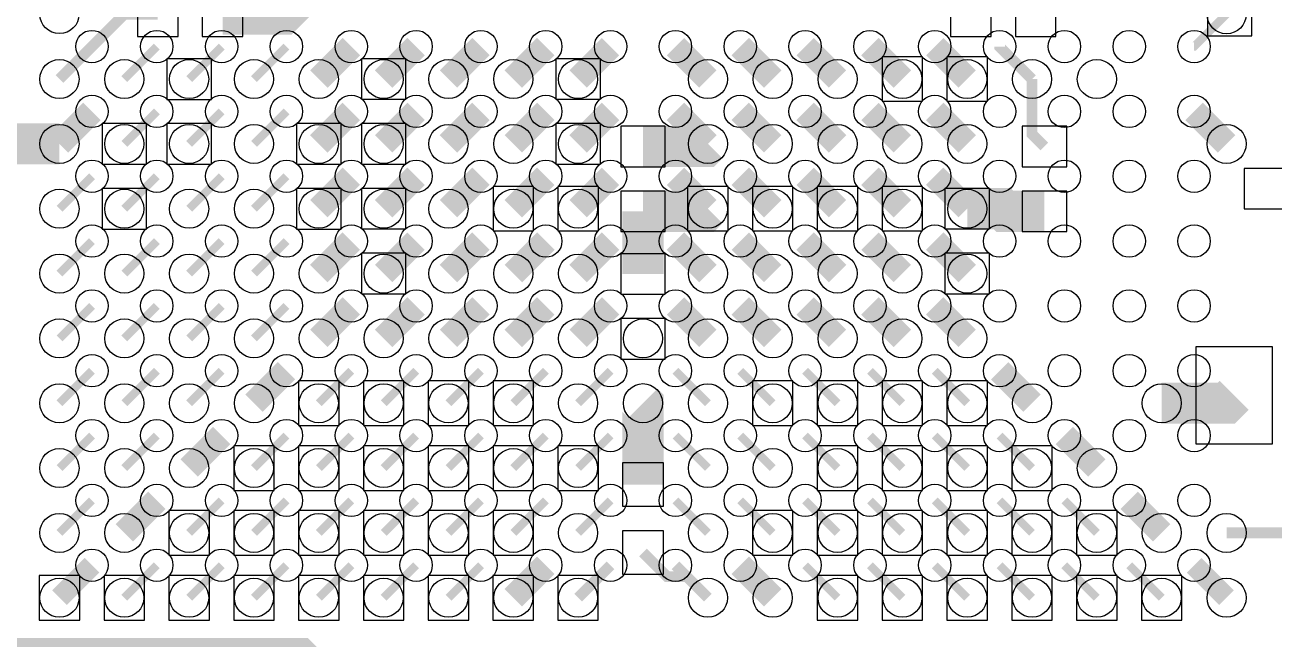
# Model space of a CAD drawing. Extents: x 10 to 3390, y -1467 to 2140.
# Drawn here: x 2210 to 2817, y 701 to 1000 of the extents above; entities that cross this region are included whole.
import ezdxf

# ---------------------------------------------------------------- set-up
doc = ezdxf.new("R2010")
doc.units = 0
for name, color, linetype in [('ETCH_BOTTOM', 6, 'CONTINUOUS'), ('ETCH_TOP', 150, 'CONTINUOUS'), ('PAD_BOTTOM', 254, 'CONTINUOUS'), ('PAD_TOP', 254, 'CONTINUOUS')]:
    doc.layers.add(name, color=color, linetype=linetype)

msp = doc.modelspace()

# ---------------------------------------------------------------- linework, layer by layer
at = {"layer": 'ETCH_BOTTOM'}
for points, const_width in [([(2305.75, 1005), (2335, 1005), (2352.49, 1022.49), (2352.49, 1036.53)], 20), ([(2667.51, 1036.53), (2667.51, 1021.74), (2669.25, 1020), (2669.25, 1005)], 20), ([(2274.25, 1005), (2258.03, 1005), (2226.5, 973.47)], 5.25), ([(2699, 973.47), (2699, 946.75), (2705, 940.75)], 5.25), ([(2226.5, 941.98), (2188.48, 941.98), (2175, 928.5)], 20), ([(2510, 940.75), (2540.3, 940.75), (2541.53, 941.98)], 20), ([(2510, 909.25), (2540.3, 909.25), (2541.53, 910.48)], 20), ([(2510, 909.25), (2510, 878.75)], 20), ([(2705, 909.25), (2685.75, 909.25), (2684.5, 910.5), (2667.5, 910.5)], 20), ([(2510, 776.5), (2510, 815.97), (2509.97, 816)], 20), ([(2762.01, 815.99), (2793.35, 815.99), (2797.2, 819.84)], 20), ([(2793.5, 753), (2912, 753), (2980, 685), (3143, 685), (3170, 712)], 5.25), ([(2541.53, 721.5), (2531.28, 731.75), (2521.75, 731.75), (2510, 743.5)], 5.25)]:
    msp.add_lwpolyline(points, dxfattribs=dict(at, const_width=const_width))
at = {"layer": 'ETCH_TOP'}
for points, const_width in [([(2720, 660), (2375, 660), (2343, 692), (2182.5, 692), (2169.5, 705), (2169.5, 844.5), (2185, 860), (2185, 910), (2160, 935), (2100, 935), (2055, 980), (2055, 1016.04), (2055.49, 1016.53)], 20), ([(2777.72, 989.25), (2777.78, 989.25), (2793.5, 1004.97)], 4), ([(2368.27, 989.25), (2352.49, 973.47)], 12), ([(2399.76, 989.25), (2383.98, 973.47)], 12), ([(2431.26, 989.25), (2415.48, 973.47)], 12), ([(2462.76, 989.25), (2446.98, 973.47)], 12), ([(2494.25, 989.25), (2478.47, 973.47)], 12), ([(2525.75, 989.25), (2541.53, 973.47)], 12), ([(2557.24, 989.25), (2573.02, 973.47)], 12), ([(2588.74, 989.25), (2604.52, 973.47)], 12), ([(2620.24, 989.25), (2636.02, 973.47)], 12), ([(2651.73, 989.25), (2667.51, 973.47)], 12), ([(2226.5, 973.47), (2242.28, 989.25)], 5.25), ([(2273.78, 989.25), (2258, 973.47)], 4), ([(2305.28, 989.25), (2289.5, 973.47)], 4), ([(2336.77, 989.25), (2320.99, 973.47)], 4), ([(2683.23, 989.25), (2683.23, 989.24), (2699, 973.47)], 5.25), ([(2242.28, 957.76), (2226.5, 941.98)], 12), ([(2273.78, 957.76), (2258, 941.98)], 4), ([(2305.28, 957.76), (2289.5, 941.98)], 4), ([(2336.77, 957.76), (2320.99, 941.98)], 4), ([(2368.27, 957.76), (2352.49, 941.98)], 12), ([(2399.76, 957.76), (2383.98, 941.98)], 12), ([(2431.26, 957.76), (2415.48, 941.98)], 12), ([(2462.76, 957.76), (2446.98, 941.98)], 12), ([(2494.25, 957.76), (2478.47, 941.98)], 12), ([(2525.75, 957.76), (2541.53, 941.98)], 12), ([(2557.24, 957.76), (2573.02, 941.98)], 12), ([(2588.74, 957.76), (2604.52, 941.98)], 12), ([(2620.24, 957.76), (2636.02, 941.98)], 12), ([(2651.73, 957.76), (2667.51, 941.98)], 12), ([(2777.72, 957.76), (2793.5, 941.98)], 12), ([(2368.27, 926.26), (2352.49, 910.48)], 12), ([(2399.76, 926.26), (2383.98, 910.48)], 12), ([(2431.26, 926.26), (2415.48, 910.48)], 12), ([(2462.76, 926.26), (2446.98, 910.48)], 12), ([(2494.25, 926.26), (2478.47, 910.48)], 12), ([(2525.75, 926.26), (2541.53, 910.48)], 12), ([(2557.24, 926.26), (2573.02, 910.48)], 12), ([(2588.74, 926.26), (2604.52, 910.48)], 12), ([(2620.24, 926.26), (2636.02, 910.48)], 12), ([(2651.73, 926.26), (2667.51, 910.48)], 12), ([(2242.28, 926.26), (2226.5, 910.48)], 4), ([(2273.78, 926.26), (2258, 910.48)], 4), ([(2305.28, 926.26), (2289.5, 910.48)], 4), ([(2336.77, 926.26), (2320.99, 910.48)], 4), ([(2368.27, 894.76), (2352.49, 878.98)], 12), ([(2399.76, 894.76), (2383.98, 878.98)], 12), ([(2431.26, 894.76), (2415.48, 878.98)], 12), ([(2462.76, 894.76), (2446.98, 878.98)], 12), ([(2494.25, 894.76), (2478.47, 878.98)], 12), ([(2525.75, 894.76), (2541.53, 878.98)], 12), ([(2557.24, 894.76), (2573.02, 878.98)], 12), ([(2588.74, 894.76), (2604.52, 878.98)], 12), ([(2620.24, 894.76), (2636.02, 878.98)], 12), ([(2651.73, 894.76), (2667.51, 878.98)], 12), ([(2242.28, 894.76), (2226.5, 878.98)], 4), ([(2273.78, 894.76), (2258, 878.98)], 4), ([(2305.28, 894.76), (2289.5, 878.98)], 4), ([(2336.77, 894.76), (2320.99, 878.98)], 4), ([(2368.27, 863.27), (2352.49, 847.49)], 12), ([(2399.76, 863.27), (2383.98, 847.49)], 12), ([(2431.26, 863.27), (2415.48, 847.49)], 12), ([(2462.76, 863.27), (2446.98, 847.49)], 12), ([(2494.25, 863.27), (2478.47, 847.49)], 12), ([(2525.75, 863.27), (2541.53, 847.49)], 12), ([(2557.24, 863.27), (2573.02, 847.49)], 12), ([(2588.74, 863.27), (2604.52, 847.49)], 12), ([(2620.24, 863.27), (2636.02, 847.49)], 12), ([(2651.73, 863.27), (2667.51, 847.49)], 12), ([(2242.28, 863.27), (2226.5, 847.49)], 4), ([(2273.78, 863.27), (2258, 847.49)], 4), ([(2305.28, 863.27), (2289.5, 847.49)], 4), ([(2336.77, 863.27), (2320.99, 847.49)], 4), ([(2336.77, 831.77), (2320.99, 815.99)], 12), ([(2683.23, 831.77), (2699.01, 815.99)], 12), ([(2242.28, 831.77), (2226.5, 815.99)], 4), ([(2273.78, 831.77), (2258, 815.99)], 4), ([(2305.28, 831.77), (2289.5, 815.99)], 4), ([(2368.27, 831.77), (2352.49, 815.99)], 4), ([(2399.76, 831.77), (2383.98, 815.99)], 4), ([(2431.26, 831.77), (2415.48, 815.99)], 4), ([(2462.76, 831.77), (2446.98, 815.99)], 4), ([(2494.25, 831.77), (2478.47, 815.99)], 4), ([(2525.75, 831.77), (2541.53, 815.99)], 4), ([(2557.24, 831.77), (2573.02, 815.99)], 4), ([(2588.74, 831.77), (2604.52, 815.99)], 4), ([(2620.24, 831.77), (2636.02, 815.99)], 4), ([(2651.73, 831.77), (2667.51, 815.99)], 4), ([(2242.28, 800.28), (2226.5, 784.5)], 4), ([(2273.78, 800.28), (2258, 784.5)], 4), ([(2305.28, 800.28), (2289.5, 784.5)], 12), ([(2336.77, 800.28), (2320.99, 784.5)], 4), ([(2368.27, 800.28), (2352.49, 784.5)], 4), ([(2399.76, 800.28), (2383.98, 784.5)], 4), ([(2431.26, 800.28), (2415.48, 784.5)], 4), ([(2462.76, 800.28), (2446.98, 784.5)], 4), ([(2494.25, 800.28), (2478.47, 784.5)], 4), ([(2525.75, 800.28), (2541.53, 784.5)], 4), ([(2557.24, 800.28), (2573.02, 784.5)], 4), ([(2588.74, 800.28), (2604.52, 784.5)], 4), ([(2620.24, 800.28), (2636.02, 784.5)], 4), ([(2651.73, 800.28), (2667.51, 784.5)], 4), ([(2683.23, 800.28), (2699.01, 784.5)], 4), ([(2714.72, 800.28), (2730.5, 784.5)], 12), ([(2242.28, 768.78), (2226.5, 753)], 4), ([(2273.78, 768.78), (2258, 753)], 12), ([(2305.28, 768.78), (2289.5, 753)], 4), ([(2336.77, 768.78), (2320.99, 753)], 4), ([(2368.27, 768.78), (2352.49, 753)], 4), ([(2399.76, 768.78), (2383.98, 753)], 4), ([(2431.26, 768.78), (2415.48, 753)], 4), ([(2462.76, 768.78), (2446.98, 753)], 4), ([(2494.25, 768.78), (2478.47, 753)], 4), ([(2525.75, 768.78), (2541.53, 753)], 4), ([(2557.24, 768.78), (2573.02, 753)], 4), ([(2588.74, 768.78), (2604.52, 753)], 4), ([(2620.24, 768.78), (2636.02, 753)], 4), ([(2651.73, 768.78), (2667.51, 753)], 4), ([(2683.23, 768.78), (2699.01, 753)], 4), ([(2714.72, 768.78), (2730.5, 753)], 4), ([(2746.22, 768.78), (2762, 753)], 12), ([(2242.28, 737.28), (2226.5, 721.5)], 10), ([(2462.76, 737.28), (2446.98, 721.5)], 12), ([(2557.24, 737.28), (2573.02, 721.5)], 12), ([(2777.72, 737.28), (2793.5, 721.5)], 10), ([(2273.78, 737.28), (2258, 721.5)], 4), ([(2305.28, 737.28), (2289.5, 721.5)], 4), ([(2336.77, 737.28), (2320.99, 721.5)], 4), ([(2368.27, 737.28), (2352.49, 721.5)], 4), ([(2399.76, 737.28), (2383.98, 721.5)], 4), ([(2431.26, 737.28), (2415.48, 721.5)], 4), ([(2494.25, 737.28), (2478.47, 721.5)], 5.25), ([(2525.75, 737.28), (2541.53, 721.5)], 5.25), ([(2588.74, 737.28), (2604.52, 721.5)], 4), ([(2620.24, 737.28), (2636.02, 721.5)], 4), ([(2651.73, 737.28), (2667.51, 721.5)], 4), ([(2683.23, 737.28), (2699.01, 721.5)], 4), ([(2714.72, 737.28), (2730.5, 721.5)], 4), ([(2746.22, 737.28), (2762, 721.5)], 4)]:
    msp.add_lwpolyline(points, dxfattribs=dict(at, const_width=const_width))
at = {"layer": 'PAD_BOTTOM'}
for points in [[(2284.1, 994.17), (2284.1, 1015.82), (2264.41, 1015.82), (2264.41, 994.17)], [(2315.6, 994.17), (2315.6, 1015.82), (2295.91, 1015.82), (2295.91, 994.17)], [(2679.1, 994.17), (2679.1, 1015.82), (2659.41, 1015.82), (2659.41, 994.17)], [(2710.6, 994.17), (2710.6, 1015.82), (2690.91, 1015.82), (2690.91, 994.17)], [(2784.175, 994.405), (2805.825, 994.405), (2805.825, 1014.095), (2784.175, 1014.095)], [(2300.325, 983.315), (2278.675, 983.315), (2278.675, 963.625), (2300.325, 963.625)], [(2394.825, 983.345), (2373.175, 983.345), (2373.175, 963.655), (2394.825, 963.655)], [(2467.675, 963.655), (2489.325, 963.655), (2489.325, 983.345), (2467.675, 983.345)], [(2645.85, 962.67), (2645.85, 984.32), (2626.16, 984.32), (2626.16, 962.67)], [(2677.35, 962.67), (2677.35, 984.32), (2657.66, 984.32), (2657.66, 962.67)], [(2268.825, 951.825), (2247.175, 951.825), (2247.175, 932.135), (2268.825, 932.135)], [(2300.325, 951.815), (2278.675, 951.815), (2278.675, 932.125), (2300.325, 932.125)], [(2363.315, 951.825), (2341.665, 951.825), (2341.665, 932.135), (2363.315, 932.135)], [(2394.825, 951.845), (2373.175, 951.845), (2373.175, 932.155), (2394.825, 932.155)], [(2467.675, 932.155), (2489.325, 932.155), (2489.325, 951.845), (2467.675, 951.845)], [(2499.175, 930.905), (2520.825, 930.905), (2520.825, 950.595), (2499.175, 950.595)], [(2715.825, 950.595), (2694.175, 950.595), (2694.175, 930.905), (2715.825, 930.905)], [(2837.555, 930.085), (2802.125, 930.085), (2802.125, 910.395), (2837.555, 910.395)], [(2268.825, 920.325), (2247.175, 920.325), (2247.175, 900.635), (2268.825, 900.635)], [(2363.315, 920.325), (2341.665, 920.325), (2341.665, 900.635), (2363.315, 900.635)], [(2394.825, 920.345), (2373.175, 920.345), (2373.175, 900.655), (2394.825, 900.655)], [(2437.155, 921.325), (2437.155, 899.675), (2456.845, 899.675), (2456.845, 921.325)], [(2468.655, 921.325), (2468.655, 899.675), (2488.345, 899.675), (2488.345, 921.325)], [(2499.175, 899.405), (2520.825, 899.405), (2520.825, 919.095), (2499.175, 919.095)], [(2531.655, 921.325), (2531.655, 899.675), (2551.345, 899.675), (2551.345, 921.325)], [(2563.155, 921.325), (2563.155, 899.675), (2582.845, 899.675), (2582.845, 921.325)], [(2594.655, 921.325), (2594.655, 899.675), (2614.345, 899.675), (2614.345, 921.325)], [(2626.155, 921.325), (2626.155, 899.675), (2645.845, 899.675), (2645.845, 921.325)], [(2678.325, 920.345), (2656.675, 920.345), (2656.675, 900.655), (2678.325, 900.655)], [(2715.825, 919.095), (2694.175, 919.095), (2694.175, 899.405), (2715.825, 899.405)], [(2394.825, 888.845), (2373.175, 888.845), (2373.175, 869.155), (2394.825, 869.155)], [(2499.175, 868.905), (2520.825, 868.905), (2520.825, 888.595), (2499.175, 888.595)], [(2678.325, 888.845), (2656.675, 888.845), (2656.675, 869.155), (2678.325, 869.155)], [(2499.175, 837.405), (2520.825, 837.405), (2520.825, 857.095), (2499.175, 857.095)], [(2815.9, 796.22), (2815.9, 843.46), (2778.5, 843.46), (2778.5, 796.22)], [(2342.645, 826.815), (2342.645, 805.165), (2362.335, 805.165), (2362.335, 826.815)], [(2374.145, 826.815), (2374.145, 805.165), (2393.835, 805.165), (2393.835, 826.815)], [(2405.635, 826.815), (2405.635, 805.165), (2425.325, 805.165), (2425.325, 826.815)], [(2437.135, 826.815), (2437.135, 805.165), (2456.825, 805.165), (2456.825, 826.815)], [(2563.155, 826.825), (2563.155, 805.175), (2582.845, 805.175), (2582.845, 826.825)], [(2594.655, 826.825), (2594.655, 805.175), (2614.345, 805.175), (2614.345, 826.825)], [(2626.155, 826.825), (2626.155, 805.175), (2645.845, 805.175), (2645.845, 826.825)], [(2657.655, 826.825), (2657.655, 805.175), (2677.345, 805.175), (2677.345, 826.825)], [(2311.145, 795.325), (2311.145, 773.675), (2330.835, 773.675), (2330.835, 795.325)], [(2342.645, 795.325), (2342.645, 773.675), (2362.335, 773.675), (2362.335, 795.325)], [(2374.135, 795.325), (2374.135, 773.675), (2393.825, 773.675), (2393.825, 795.325)], [(2405.635, 795.325), (2405.635, 773.675), (2425.325, 773.675), (2425.325, 795.325)], [(2437.155, 795.325), (2437.155, 773.675), (2456.845, 773.675), (2456.845, 795.325)], [(2468.655, 795.325), (2468.655, 773.675), (2488.345, 773.675), (2488.345, 795.325)], [(2594.655, 795.325), (2594.655, 773.675), (2614.345, 773.675), (2614.345, 795.325)], [(2626.155, 795.325), (2626.155, 773.675), (2645.845, 773.675), (2645.845, 795.325)], [(2657.655, 795.325), (2657.655, 773.675), (2677.345, 773.675), (2677.345, 795.325)], [(2689.155, 795.325), (2689.155, 773.675), (2708.845, 773.675), (2708.845, 795.325)], [(2520, 766), (2520, 787), (2500, 787), (2500, 766)], [(2279.655, 763.825), (2279.655, 742.175), (2299.345, 742.175), (2299.345, 763.825)], [(2311.155, 763.825), (2311.155, 742.175), (2330.845, 742.175), (2330.845, 763.825)], [(2342.645, 763.825), (2342.645, 742.175), (2362.335, 742.175), (2362.335, 763.825)], [(2374.145, 763.825), (2374.145, 742.175), (2393.835, 742.175), (2393.835, 763.825)], [(2405.655, 763.825), (2405.655, 742.175), (2425.345, 742.175), (2425.345, 763.825)], [(2437.155, 763.825), (2437.155, 742.175), (2456.845, 742.175), (2456.845, 763.825)], [(2563.155, 763.825), (2563.155, 742.175), (2582.845, 742.175), (2582.845, 763.825)], [(2594.655, 763.825), (2594.655, 742.175), (2614.345, 742.175), (2614.345, 763.825)], [(2626.155, 763.825), (2626.155, 742.175), (2645.845, 742.175), (2645.845, 763.825)], [(2657.655, 763.825), (2657.655, 742.175), (2677.345, 742.175), (2677.345, 763.825)], [(2689.155, 763.825), (2689.155, 742.175), (2708.845, 742.175), (2708.845, 763.825)], [(2720.655, 763.825), (2720.655, 742.175), (2740.345, 742.175), (2740.345, 763.825)], [(2520, 733), (2520, 754), (2500, 754), (2500, 733)], [(2236.4, 710.67), (2236.4, 732.32), (2216.71, 732.32), (2216.71, 710.67)], [(2248.155, 732.325), (2248.155, 710.675), (2267.845, 710.675), (2267.845, 732.325)], [(2279.655, 732.325), (2279.655, 710.675), (2299.345, 710.675), (2299.345, 732.325)], [(2311.145, 732.325), (2311.145, 710.675), (2330.835, 710.675), (2330.835, 732.325)], [(2342.645, 732.325), (2342.645, 710.675), (2362.335, 710.675), (2362.335, 732.325)], [(2374.135, 732.325), (2374.135, 710.675), (2393.825, 710.675), (2393.825, 732.325)], [(2405.635, 732.325), (2405.635, 710.675), (2425.325, 710.675), (2425.325, 732.325)], [(2437.105, 732.325), (2437.105, 710.675), (2456.795, 710.675), (2456.795, 732.325)], [(2468.605, 732.325), (2468.605, 710.675), (2488.295, 710.675), (2488.295, 732.325)], [(2594.655, 732.325), (2594.655, 710.675), (2614.345, 710.675), (2614.345, 732.325)], [(2626.155, 732.325), (2626.155, 710.675), (2645.845, 710.675), (2645.845, 732.325)], [(2657.655, 732.325), (2657.655, 710.675), (2677.345, 710.675), (2677.345, 732.325)], [(2689.155, 732.325), (2689.155, 710.675), (2708.845, 710.675), (2708.845, 732.325)], [(2720.655, 732.325), (2720.655, 710.675), (2740.345, 710.675), (2740.345, 732.325)], [(2752.155, 732.325), (2752.155, 710.675), (2771.845, 710.675), (2771.845, 732.325)]]:
    msp.add_lwpolyline(points, close=True, dxfattribs=at)
for centre in [(2226.5, 1005.04), (2793.5, 1004.97), (2226.5, 973.47), (2258, 973.47), (2289.5, 973.47), (2320.99, 973.47), (2352.49, 973.47), (2383.98, 973.47), (2415.48, 973.47), (2446.98, 973.47), (2478.47, 973.47), (2541.53, 973.47), (2573.02, 973.47), (2604.52, 973.47), (2636.02, 973.47), (2667.51, 973.47), (2699, 973.47), (2730.5, 973.47), (2226.5, 941.98), (2258, 941.98), (2289.5, 941.98), (2320.99, 941.98), (2352.49, 941.98), (2383.98, 941.98), (2415.48, 941.98), (2446.98, 941.98), (2478.47, 941.98), (2541.53, 941.98), (2573.02, 941.98), (2604.52, 941.98), (2636.02, 941.98), (2667.51, 941.98), (2793.5, 941.98), (2226.5, 910.48), (2258, 910.48), (2289.5, 910.48), (2320.99, 910.48), (2352.49, 910.48), (2383.98, 910.48), (2415.48, 910.48), (2446.98, 910.48), (2478.47, 910.48), (2541.53, 910.48), (2573.02, 910.48), (2604.52, 910.48), (2636.02, 910.48), (2667.51, 910.48), (2226.5, 878.98), (2258, 878.98), (2289.5, 878.98), (2320.99, 878.98), (2352.49, 878.98), (2383.98, 878.98), (2415.48, 878.98), (2446.98, 878.98), (2478.47, 878.98), (2541.53, 878.98), (2573.02, 878.98), (2604.52, 878.98), (2636.02, 878.98), (2667.51, 878.98), (2226.5, 847.49), (2258, 847.49), (2289.5, 847.49), (2320.99, 847.49), (2352.49, 847.49), (2383.98, 847.49), (2415.48, 847.49), (2446.98, 847.49), (2478.47, 847.49), (2509.97, 847.49), (2541.53, 847.49), (2573.02, 847.49), (2604.52, 847.49), (2636.02, 847.49), (2667.51, 847.49), (2226.5, 815.99), (2258, 815.99), (2289.5, 815.99), (2320.99, 815.99), (2352.49, 815.99), (2383.98, 815.99), (2415.48, 815.99), (2446.98, 815.99), (2478.47, 815.99), (2509.97, 816), (2541.53, 815.99), (2573.02, 815.99), (2604.52, 815.99), (2636.02, 815.99), (2667.51, 815.99), (2699.01, 815.99), (2762.01, 815.99), (2226.5, 784.5), (2258, 784.5), (2289.5, 784.5), (2320.99, 784.5), (2352.49, 784.5), (2383.98, 784.5), (2415.48, 784.5), (2446.98, 784.5), (2478.47, 784.5), (2541.53, 784.5), (2573.02, 784.5), (2604.52, 784.5), (2636.02, 784.5), (2667.51, 784.5), (2699.01, 784.5), (2730.5, 784.5), (2226.5, 753), (2258, 753), (2289.5, 753), (2320.99, 753), (2352.49, 753), (2383.98, 753), (2415.48, 753), (2446.98, 753), (2478.47, 753), (2541.53, 753), (2573.02, 753), (2604.52, 753), (2636.02, 753), (2667.51, 753), (2699.01, 753), (2730.5, 753), (2762, 753), (2793.5, 753), (2226.5, 721.5), (2258, 721.5), (2289.5, 721.5), (2320.99, 721.5), (2352.49, 721.5), (2383.98, 721.5), (2415.48, 721.5), (2446.98, 721.5), (2478.47, 721.5), (2541.53, 721.5), (2573.02, 721.5), (2604.52, 721.5), (2636.02, 721.5), (2667.51, 721.5), (2699.01, 721.5), (2730.5, 721.5), (2762, 721.5), (2793.5, 721.5)]:
    msp.add_circle(centre, 9.5, dxfattribs=at)
at = {"layer": 'PAD_TOP'}
for centre, radius in [((2226.5, 1005.04), 9.5), ((2793.5, 1004.97), 9.5), ((2242.28, 989.25), 7.875), ((2273.78, 989.25), 7.875), ((2305.28, 989.25), 7.875), ((2336.77, 989.25), 7.875), ((2368.27, 989.25), 7.875), ((2399.76, 989.25), 7.875), ((2431.26, 989.25), 7.875), ((2462.76, 989.25), 7.875), ((2494.25, 989.25), 7.875), ((2525.75, 989.25), 7.875), ((2557.24, 989.25), 7.875), ((2588.74, 989.25), 7.875), ((2620.24, 989.25), 7.875), ((2651.73, 989.25), 7.875), ((2683.23, 989.25), 7.875), ((2714.72, 989.25), 7.875), ((2746.22, 989.25), 7.875), ((2777.72, 989.25), 7.875), ((2226.5, 973.47), 9.5), ((2258, 973.47), 9.5), ((2289.5, 973.47), 9.5), ((2320.99, 973.47), 9.5), ((2352.49, 973.47), 9.5), ((2383.98, 973.47), 9.5), ((2415.48, 973.47), 9.5), ((2446.98, 973.47), 9.5), ((2478.47, 973.47), 9.5), ((2541.53, 973.47), 9.5), ((2573.02, 973.47), 9.5), ((2604.52, 973.47), 9.5), ((2636.02, 973.47), 9.5), ((2667.51, 973.47), 9.5), ((2699, 973.47), 9.5), ((2730.5, 973.47), 9.5), ((2242.28, 957.76), 7.875), ((2273.78, 957.76), 7.875), ((2305.28, 957.76), 7.875), ((2336.77, 957.76), 7.875), ((2368.27, 957.76), 7.875), ((2399.76, 957.76), 7.875), ((2431.26, 957.76), 7.875), ((2462.76, 957.76), 7.875), ((2494.25, 957.76), 7.875), ((2525.75, 957.76), 7.875), ((2557.24, 957.76), 7.875), ((2588.74, 957.76), 7.875), ((2620.24, 957.76), 7.875), ((2651.73, 957.76), 7.875), ((2683.23, 957.76), 7.875), ((2714.72, 957.76), 7.875), ((2746.22, 957.76), 7.875), ((2777.72, 957.76), 7.875), ((2226.5, 941.98), 9.5), ((2258, 941.98), 9.5), ((2289.5, 941.98), 9.5), ((2320.99, 941.98), 9.5), ((2352.49, 941.98), 9.5), ((2383.98, 941.98), 9.5), ((2415.48, 941.98), 9.5), ((2446.98, 941.98), 9.5), ((2478.47, 941.98), 9.5), ((2541.53, 941.98), 9.5), ((2573.02, 941.98), 9.5), ((2604.52, 941.98), 9.5), ((2636.02, 941.98), 9.5), ((2667.51, 941.98), 9.5), ((2793.5, 941.98), 9.5), ((2242.28, 926.26), 7.875), ((2273.78, 926.26), 7.875), ((2305.28, 926.26), 7.875), ((2336.77, 926.26), 7.875), ((2368.27, 926.26), 7.875), ((2399.76, 926.26), 7.875), ((2431.26, 926.26), 7.875), ((2462.76, 926.26), 7.875), ((2494.25, 926.26), 7.875), ((2525.75, 926.26), 7.875), ((2557.24, 926.26), 7.875), ((2588.74, 926.26), 7.875), ((2620.24, 926.26), 7.875), ((2651.73, 926.26), 7.875), ((2683.23, 926.26), 7.875), ((2714.72, 926.26), 7.875), ((2746.22, 926.26), 7.875), ((2777.72, 926.26), 7.875), ((2226.5, 910.48), 9.5), ((2258, 910.48), 9.5), ((2289.5, 910.48), 9.5), ((2320.99, 910.48), 9.5), ((2352.49, 910.48), 9.5), ((2383.98, 910.48), 9.5), ((2415.48, 910.48), 9.5), ((2446.98, 910.48), 9.5), ((2478.47, 910.48), 9.5), ((2541.53, 910.48), 9.5), ((2573.02, 910.48), 9.5), ((2604.52, 910.48), 9.5), ((2636.02, 910.48), 9.5), ((2667.51, 910.48), 9.5), ((2242.28, 894.76), 7.875), ((2273.78, 894.76), 7.875), ((2305.28, 894.76), 7.875), ((2336.77, 894.76), 7.875), ((2368.27, 894.76), 7.875), ((2399.76, 894.76), 7.875), ((2431.26, 894.76), 7.875), ((2462.76, 894.76), 7.875), ((2494.25, 894.76), 7.875), ((2525.75, 894.76), 7.875), ((2557.24, 894.76), 7.875), ((2588.74, 894.76), 7.875), ((2620.24, 894.76), 7.875), ((2651.73, 894.76), 7.875), ((2683.23, 894.76), 7.875), ((2714.72, 894.76), 7.875), ((2746.22, 894.76), 7.875), ((2777.72, 894.76), 7.875), ((2226.5, 878.98), 9.5), ((2258, 878.98), 9.5), ((2289.5, 878.98), 9.5), ((2320.99, 878.98), 9.5), ((2352.49, 878.98), 9.5), ((2383.98, 878.98), 9.5), ((2415.48, 878.98), 9.5), ((2446.98, 878.98), 9.5), ((2478.47, 878.98), 9.5), ((2541.53, 878.98), 9.5), ((2573.02, 878.98), 9.5), ((2604.52, 878.98), 9.5), ((2636.02, 878.98), 9.5), ((2667.51, 878.98), 9.5), ((2242.28, 863.27), 7.875), ((2273.78, 863.27), 7.875), ((2305.28, 863.27), 7.875), ((2336.77, 863.27), 7.875), ((2368.27, 863.27), 7.875), ((2399.76, 863.27), 7.875), ((2431.26, 863.27), 7.875), ((2462.76, 863.27), 7.875), ((2494.25, 863.27), 7.875), ((2525.75, 863.27), 7.875), ((2557.24, 863.27), 7.875), ((2588.74, 863.27), 7.875), ((2620.24, 863.27), 7.875), ((2651.73, 863.27), 7.875), ((2683.23, 863.27), 7.875), ((2714.72, 863.27), 7.875), ((2746.22, 863.27), 7.875), ((2777.72, 863.27), 7.875), ((2226.5, 847.49), 9.5), ((2258, 847.49), 9.5), ((2289.5, 847.49), 9.5), ((2320.99, 847.49), 9.5), ((2352.49, 847.49), 9.5), ((2383.98, 847.49), 9.5), ((2415.48, 847.49), 9.5), ((2446.98, 847.49), 9.5), ((2478.47, 847.49), 9.5), ((2509.97, 847.49), 9.5), ((2541.53, 847.49), 9.5), ((2573.02, 847.49), 9.5), ((2604.52, 847.49), 9.5), ((2636.02, 847.49), 9.5), ((2667.51, 847.49), 9.5), ((2242.28, 831.77), 7.875), ((2273.78, 831.77), 7.875), ((2305.28, 831.77), 7.875), ((2336.77, 831.77), 7.875), ((2368.27, 831.77), 7.875), ((2399.76, 831.77), 7.875), ((2431.26, 831.77), 7.875), ((2462.76, 831.77), 7.875), ((2494.25, 831.77), 7.875), ((2525.75, 831.77), 7.875), ((2557.24, 831.77), 7.875), ((2588.74, 831.77), 7.875), ((2620.24, 831.77), 7.875), ((2651.73, 831.77), 7.875), ((2683.23, 831.77), 7.875), ((2714.72, 831.77), 7.875), ((2746.22, 831.77), 7.875), ((2777.72, 831.77), 7.875), ((2226.5, 815.99), 9.5), ((2258, 815.99), 9.5), ((2289.5, 815.99), 9.5), ((2320.99, 815.99), 9.5), ((2352.49, 815.99), 9.5), ((2383.98, 815.99), 9.5), ((2415.48, 815.99), 9.5), ((2446.98, 815.99), 9.5), ((2478.47, 815.99), 9.5), ((2509.97, 816), 9.5), ((2541.53, 815.99), 9.5), ((2573.02, 815.99), 9.5), ((2604.52, 815.99), 9.5), ((2636.02, 815.99), 9.5), ((2667.51, 815.99), 9.5), ((2699.01, 815.99), 9.5), ((2762.01, 815.99), 9.5), ((2242.28, 800.28), 7.875), ((2273.78, 800.28), 7.875), ((2305.28, 800.28), 7.875), ((2336.77, 800.28), 7.875), ((2368.27, 800.28), 7.875), ((2399.76, 800.28), 7.875), ((2431.26, 800.28), 7.875), ((2462.76, 800.28), 7.875), ((2494.25, 800.28), 7.875), ((2525.75, 800.28), 7.875), ((2557.24, 800.28), 7.875), ((2588.74, 800.28), 7.875), ((2620.24, 800.28), 7.875), ((2651.73, 800.28), 7.875), ((2683.23, 800.28), 7.875), ((2714.72, 800.28), 7.875), ((2746.22, 800.28), 7.875), ((2777.72, 800.28), 7.875), ((2226.5, 784.5), 9.5), ((2258, 784.5), 9.5), ((2289.5, 784.5), 9.5), ((2320.99, 784.5), 9.5), ((2352.49, 784.5), 9.5), ((2383.98, 784.5), 9.5), ((2415.48, 784.5), 9.5), ((2446.98, 784.5), 9.5), ((2478.47, 784.5), 9.5), ((2541.53, 784.5), 9.5), ((2573.02, 784.5), 9.5), ((2604.52, 784.5), 9.5), ((2636.02, 784.5), 9.5), ((2667.51, 784.5), 9.5), ((2699.01, 784.5), 9.5), ((2730.5, 784.5), 9.5), ((2242.28, 768.78), 7.875), ((2273.78, 768.78), 7.875), ((2305.28, 768.78), 7.875), ((2336.77, 768.78), 7.875), ((2368.27, 768.78), 7.875), ((2399.76, 768.78), 7.875), ((2431.26, 768.78), 7.875), ((2462.76, 768.78), 7.875), ((2494.25, 768.78), 7.875), ((2525.75, 768.78), 7.875), ((2557.24, 768.78), 7.875), ((2588.74, 768.78), 7.875), ((2620.24, 768.78), 7.875), ((2651.73, 768.78), 7.875), ((2683.23, 768.78), 7.875), ((2714.72, 768.78), 7.875), ((2746.22, 768.78), 7.875), ((2777.72, 768.78), 7.875), ((2226.5, 753), 9.5), ((2258, 753), 9.5), ((2289.5, 753), 9.5), ((2320.99, 753), 9.5), ((2352.49, 753), 9.5), ((2383.98, 753), 9.5), ((2415.48, 753), 9.5), ((2446.98, 753), 9.5), ((2478.47, 753), 9.5), ((2541.53, 753), 9.5), ((2573.02, 753), 9.5), ((2604.52, 753), 9.5), ((2636.02, 753), 9.5), ((2667.51, 753), 9.5), ((2699.01, 753), 9.5), ((2730.5, 753), 9.5), ((2762, 753), 9.5), ((2793.5, 753), 9.5), ((2242.28, 737.28), 7.875), ((2273.78, 737.28), 7.875), ((2305.28, 737.28), 7.875), ((2336.77, 737.28), 7.875), ((2368.27, 737.28), 7.875), ((2399.76, 737.28), 7.875), ((2431.26, 737.28), 7.875), ((2462.76, 737.28), 7.875), ((2494.25, 737.28), 7.875), ((2525.75, 737.28), 7.875), ((2557.24, 737.28), 7.875), ((2588.74, 737.28), 7.875), ((2620.24, 737.28), 7.875), ((2651.73, 737.28), 7.875), ((2683.23, 737.28), 7.875), ((2714.72, 737.28), 7.875), ((2746.22, 737.28), 7.875), ((2777.72, 737.28), 7.875), ((2226.5, 721.5), 9.5), ((2258, 721.5), 9.5), ((2289.5, 721.5), 9.5), ((2320.99, 721.5), 9.5), ((2352.49, 721.5), 9.5), ((2383.98, 721.5), 9.5), ((2415.48, 721.5), 9.5), ((2446.98, 721.5), 9.5), ((2478.47, 721.5), 9.5), ((2541.53, 721.5), 9.5), ((2573.02, 721.5), 9.5), ((2604.52, 721.5), 9.5), ((2636.02, 721.5), 9.5), ((2667.51, 721.5), 9.5), ((2699.01, 721.5), 9.5), ((2730.5, 721.5), 9.5), ((2762, 721.5), 9.5), ((2793.5, 721.5), 9.5)]:
    msp.add_circle(centre, radius, dxfattribs=at)

doc.saveas('drawing.dxf')
